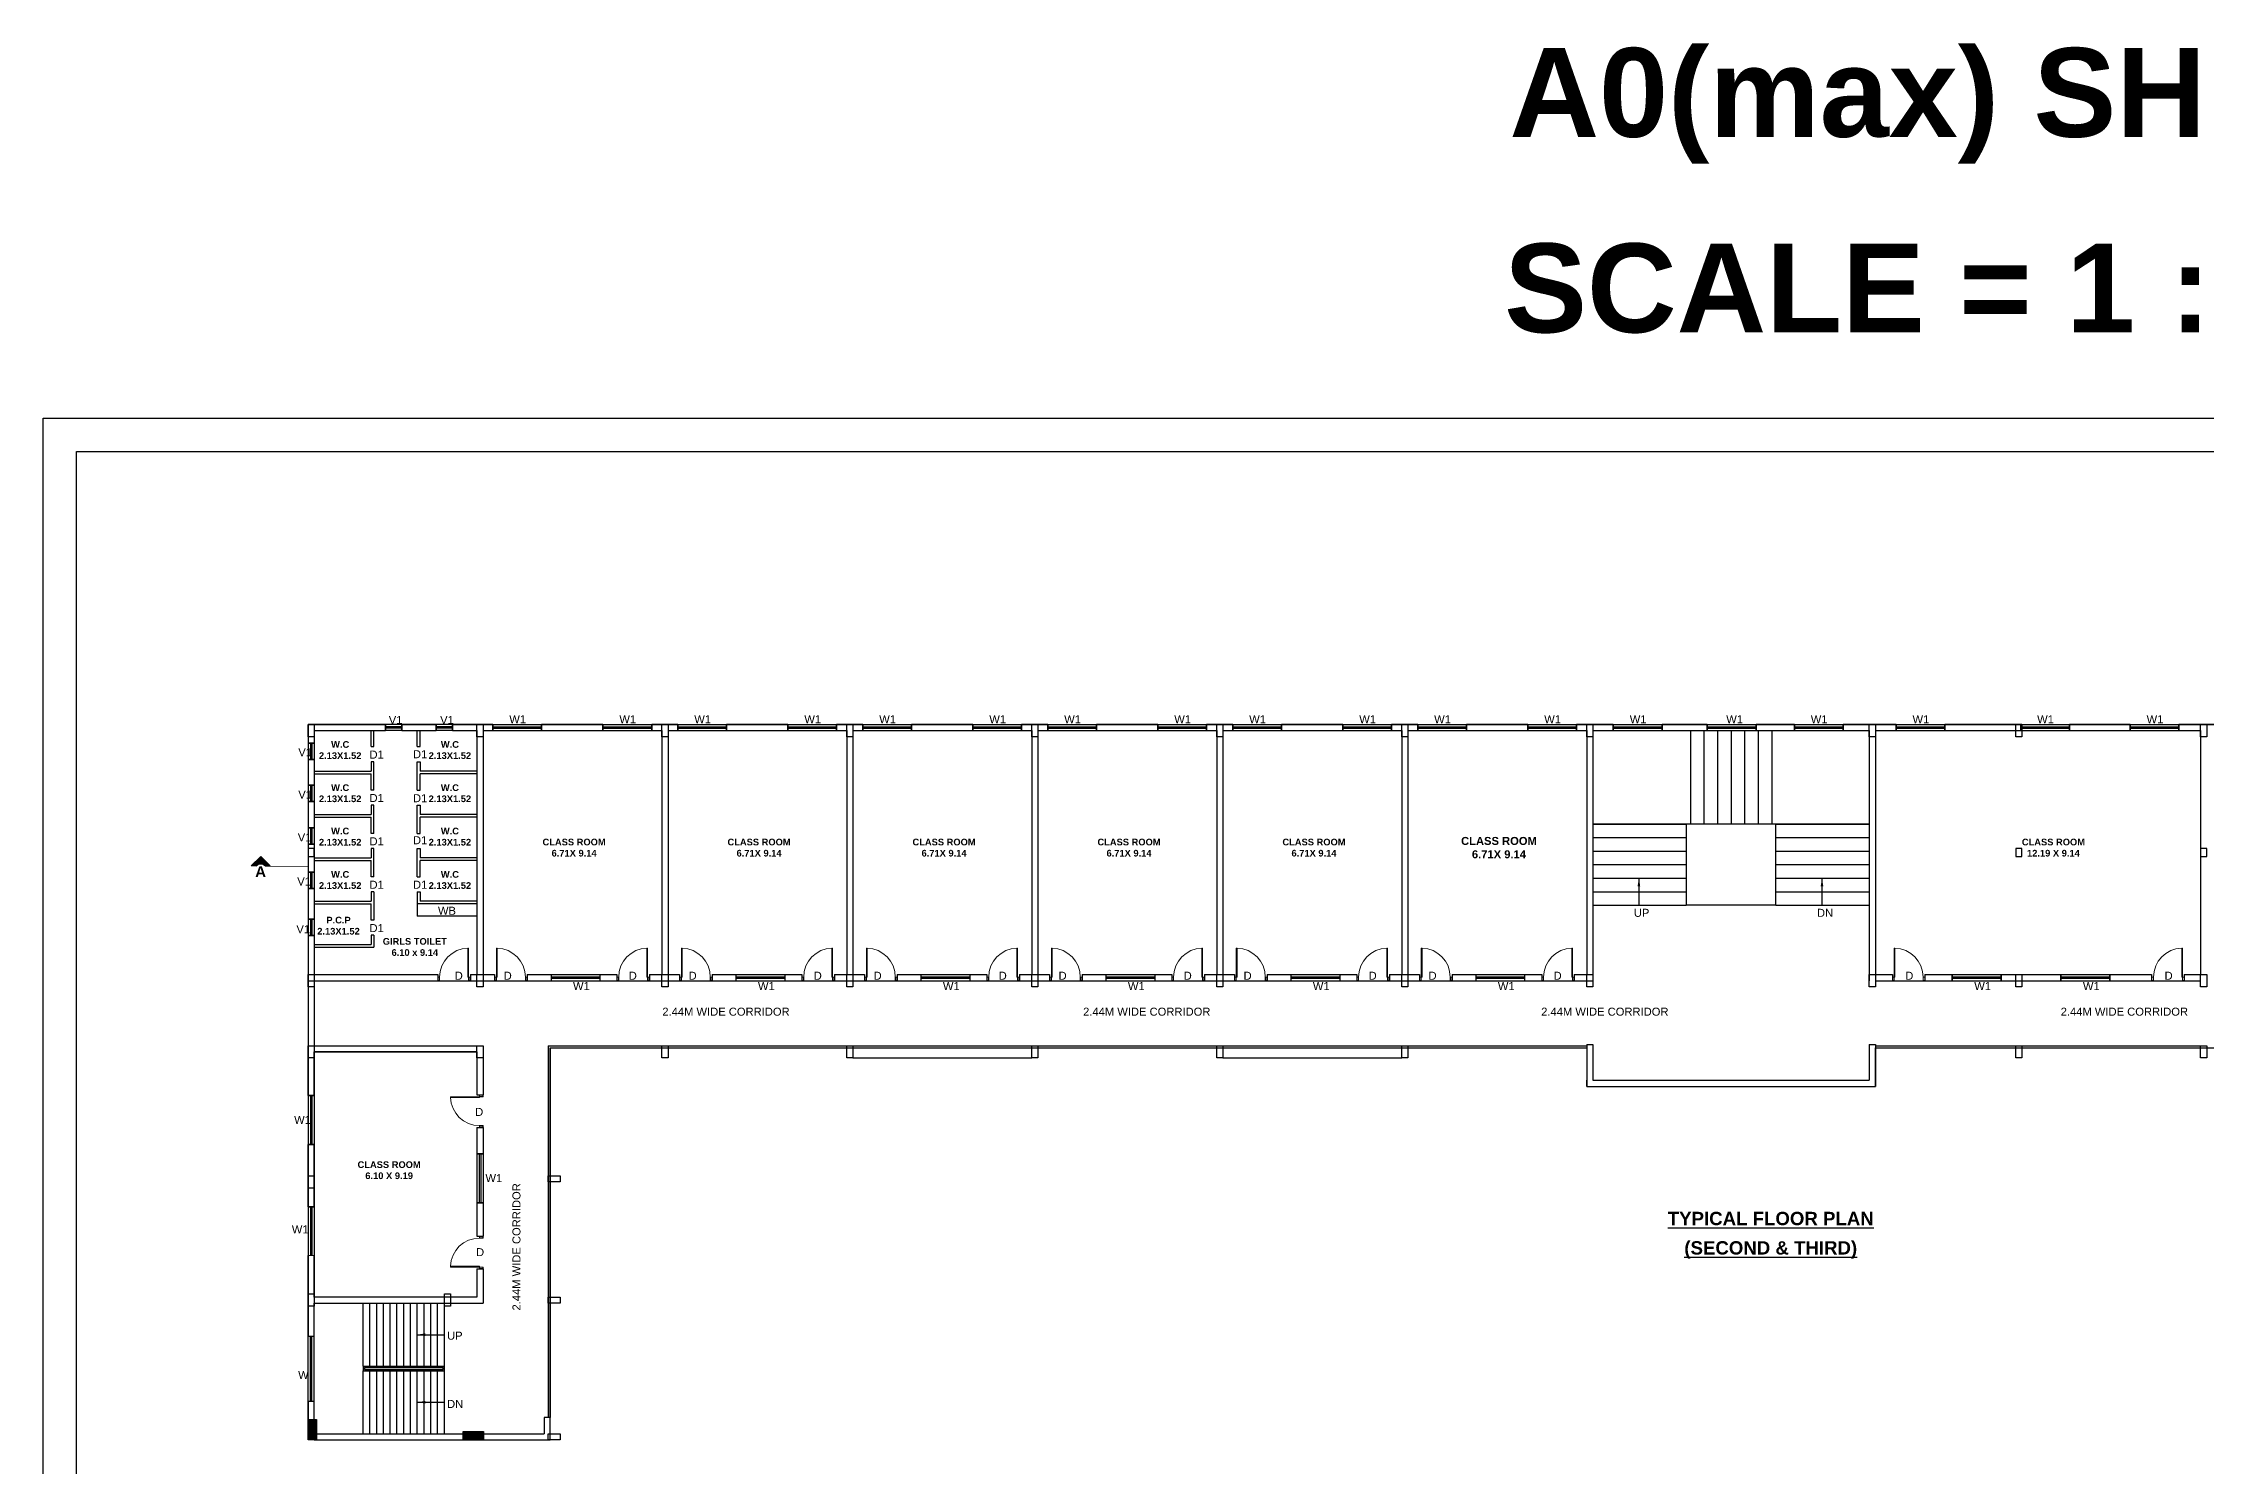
# Model space of a CAD drawing. Header units: metres. Extents: x -1744 to -758, y -4183 to -3914.
# Drawn here: x -1053 to -971.9, y -4125.1 to -4071.8 of the extents above; entities that cross this region are included whole.
import ezdxf
from ezdxf.enums import TextEntityAlignment as Align

# ---------------------------------------------------------------- set-up
doc = ezdxf.new("R2010")
doc.units = ezdxf.units.M
doc.linetypes.add('DASHED2', pattern=[0.375, 0.25, -0.125])
doc.linetypes.add('HIDDEN', pattern=[0.375, 0.25, -0.125])
for name, color, linetype in [('A-STAIR-2', 54, 'Continuous'), ('A4-RCC CLMN-F', 4, 'Continuous'), ('Room Text -01', 7, 'Continuous'), ('TEXT', 7, 'Continuous'), ('TEXT NOTES', 200, 'Continuous'), ('WALL', 7, 'Continuous'), ('WIN', 4, 'Continuous'), ('WINDOW', 215, 'Continuous')]:
    doc.layers.add(name, color=color, linetype=linetype)
for name, color, linetype, lineweight in [('A_---WALLS', 255, 'Continuous', 30), ('DOOR', 11, 'Continuous', 18), ('Steps', 15, 'Continuous', 25)]:
    doc.layers.add(name, color=color, linetype=linetype, lineweight=lineweight)
doc.styles.add('ARL8-7', font='arial.ttf', dxfattribs={"height": 7})
doc.styles.add('CORPORATION', font='arial.ttf')
doc.styles.add('KK', font='arial.ttf', dxfattribs={"width": 0.75})
doc.styles.add('TITLE', font='arialbd.ttf')
doc.dimstyles.new('Dim-outter', dxfattribs={"dimtxt": 1, "dimasz": 1, "dimexe": 0, "dimexo": 0, "dimgap": 1, "dimtad": 1, "dimlfac": -1, "dimzin": 3, "dimdsep": 46, "dimtxsty": 'CORPORATION', "dimblk": 'ARCHTICK', "dimcen": 0.125, "dimclrd": 8, "dimclre": 8, "dimclrt": 256, "dimazin": 0, "dimtfac": 0.5, "dimtix": 1, "dimtmove": 2, "dimatfit": 3, "dimfxl": 0, "dimtolj": 1, "dimtzin": 0, "dimarcsym": 0})

# ---------------------------------------------------------------- blocks, each defined once
blk = doc.blocks.new('_ArchTick')
at = {"color": 0, "linetype": 'ByBlock', "const_width": 0.15}
blk.add_lwpolyline([(-0.5, -0.5), (0.5, 0.5)], dxfattribs=at)
blk = doc.blocks.new('D-915')
for p, q in [((70, 900), (50, 900)), ((50, 100), (50, 900)), ((70, 100), (70, 900)), ((50, 100), (70, 100))]:
    blk.add_line(p, q)
for points in [[(0, 100), (50, 100), (50, 0), (0, 0)], [(5, 95), (45, 95), (45, 5), (5, 5)], [(850, 100), (900, 100), (900, 0), (850, 0)], [(855, 95), (895, 95), (895, 5), (855, 5)]]:
    blk.add_lwpolyline(points, close=True)
blk.add_arc((50, 100), 800, 359.97912, 88.57043)
blk = doc.blocks.new('A$C0E13561B')
at = {"ltscale": 0.25}
blk.add_hatch(color=256, dxfattribs=at).paths.add_polyline_path([(0, 0), (-5, -5), (-2.5, -5, -0.412919), (2.5, -5), (5, -5)])
for points in [[(-2.5, -5), (-5, -5), (0, 0)], [(2.5, -5), (5, -5), (0, 0)]]:
    blk.add_lwpolyline(points, dxfattribs=at)
blk.add_arc((0, -7.5), 3.54, 45.1266, 134.8734, dxfattribs=at)
blk = doc.blocks.new('A$C1C9B1590')
at = {"layer": 'A4-RCC CLMN-F'}
h = blk.add_hatch(color=256, dxfattribs=at)
h.dxf.hatch_style = 1
h.paths.add_polyline_path([(562.458, 59.618), (562.458, 58.855), (562.763, 58.855), (562.763, 59.618)])
h = blk.add_hatch(color=256, dxfattribs=at)
h.dxf.hatch_style = 1
h.paths.add_polyline_path([(568.261, 58.855), (568.261, 59.16), (569.025, 59.16), (569.025, 58.855)])
at = {"color": 1}
blk.add_lwpolyline([(552.524, 97.145), (695.504, 97.145), (695.504, 10.145), (552.524, 10.145)], close=True, dxfattribs=at)
at = {"layer": 'A-STAIR-2', "linetype": 'Continuous'}
for p, q in [((614.273, 85.433), (614.273, 81.933)), ((614.781, 85.433), (614.781, 81.933)), ((615.289, 85.433), (615.289, 81.933)), ((615.797, 85.433), (615.797, 81.933)), ((616.305, 85.433), (616.305, 81.933)), ((616.813, 85.433), (616.813, 81.933)), ((617.321, 85.433), (617.321, 81.933)), ((610.616, 81.933), (614.116, 81.933)), ((620.979, 81.933), (610.616, 81.933)), ((614.116, 81.933), (614.116, 78.885)), ((617.479, 81.933), (620.979, 81.933)), ((617.479, 78.885), (617.479, 81.933)), ((610.616, 81.425), (614.116, 81.425)), ((617.479, 81.425), (620.979, 81.425)), ((610.616, 80.917), (614.116, 80.917)), ((610.616, 80.409), (614.116, 80.409)), ((617.479, 80.917), (620.979, 80.917)), ((617.479, 80.409), (620.979, 80.409)), ((610.616, 79.901), (614.116, 79.901)), ((617.479, 79.901), (620.979, 79.901)), ((610.616, 79.393), (614.116, 79.393)), ((610.616, 78.885), (614.116, 78.885)), ((617.479, 78.885), (614.116, 78.885)), ((617.479, 79.393), (620.979, 79.393)), ((617.479, 78.885), (620.979, 78.885)), ((564.515, 61.616), (564.515, 63.97)), ((564.769, 61.616), (564.769, 63.97)), ((565.023, 61.616), (565.023, 63.97)), ((565.277, 61.616), (565.277, 63.97)), ((565.531, 61.616), (565.531, 63.97)), ((565.785, 61.616), (565.785, 63.97)), ((566.039, 61.616), (566.039, 63.97)), ((566.293, 61.616), (566.293, 63.97)), ((566.547, 61.616), (566.547, 63.97)), ((566.801, 61.616), (566.801, 63.97)), ((567.055, 61.616), (567.055, 63.97)), ((567.309, 61.616), (567.309, 63.97)), ((567.563, 61.616), (567.563, 63.97)), ((564.515, 59.083), (564.515, 61.438)), ((564.769, 59.083), (564.769, 61.438)), ((565.023, 59.083), (565.023, 61.438)), ((565.277, 59.083), (565.277, 61.438)), ((565.531, 59.083), (565.531, 61.438)), ((565.785, 59.083), (565.785, 61.438)), ((566.039, 59.083), (566.039, 61.438)), ((566.293, 59.083), (566.293, 61.438)), ((566.547, 59.083), (566.547, 61.438)), ((566.801, 59.083), (566.801, 61.438)), ((567.055, 59.083), (567.055, 61.438)), ((567.309, 59.083), (567.309, 61.438)), ((567.563, 59.083), (567.563, 61.438))]:
    blk.add_line(p, q, dxfattribs=at)
at = {"layer": 'A4-RCC CLMN-F'}
blk.add_line((562.458, 85.662), (562.458, 84.962), dxfattribs=at)
for points in [[(562.458, 85.662), (562.458, 84.962)], [(562.458, 80.709), (562.686, 80.709), (562.686, 81.014), (562.458, 81.014), (562.458, 80.709)], [(626.466, 80.709), (626.694, 80.709), (626.694, 81.014), (626.466, 81.014), (626.466, 80.709)], [(633.4, 80.709), (633.628, 80.709), (633.628, 81.014), (633.4, 81.014), (633.4, 80.709)]]:
    blk.add_lwpolyline(points, dxfattribs=at)
for points in [[(562.458, 85.662), (562.686, 85.662), (562.686, 85.205), (562.458, 85.205)], [(568.782, 85.662), (569.011, 85.662), (569.011, 85.205), (568.782, 85.205)], [(575.716, 85.662), (575.945, 85.662), (575.945, 85.205), (575.716, 85.205)], [(582.651, 85.662), (582.879, 85.662), (582.879, 85.205), (582.651, 85.205)], [(589.585, 85.662), (589.813, 85.662), (589.813, 85.205), (589.585, 85.205)], [(596.519, 85.662), (596.748, 85.662), (596.748, 85.205), (596.519, 85.205)], [(603.453, 85.662), (603.682, 85.662), (603.682, 85.205), (603.453, 85.205)], [(610.387, 85.662), (610.616, 85.662), (610.616, 85.205), (610.387, 85.205)], [(620.979, 85.662), (621.208, 85.662), (621.208, 85.205), (620.979, 85.205)], [(626.466, 85.662), (626.694, 85.662), (626.694, 85.205), (626.466, 85.205)], [(633.4, 85.662), (633.628, 85.662), (633.628, 85.205), (633.4, 85.205)], [(562.458, 76.289), (562.686, 76.289), (562.686, 75.832), (562.458, 75.832)], [(568.782, 76.289), (569.011, 76.289), (569.011, 75.832), (568.782, 75.832)], [(575.716, 76.289), (575.945, 76.289), (575.945, 75.832), (575.716, 75.832)], [(582.651, 76.289), (582.879, 76.289), (582.879, 75.832), (582.651, 75.832)], [(589.585, 76.289), (589.813, 76.289), (589.813, 75.832), (589.585, 75.832)], [(596.519, 76.289), (596.748, 76.289), (596.748, 75.832), (596.519, 75.832)], [(603.453, 76.289), (603.682, 76.289), (603.682, 75.832), (603.453, 75.832)], [(610.387, 76.289), (610.616, 76.289), (610.616, 75.832), (610.387, 75.832)], [(620.979, 76.289), (621.208, 76.289), (621.208, 75.832), (620.979, 75.832)], [(626.466, 76.289), (626.694, 76.289), (626.694, 75.832), (626.466, 75.832)], [(633.4, 76.289), (633.628, 76.289), (633.628, 75.832), (633.4, 75.832)], [(562.458, 73.622), (562.686, 73.622), (562.686, 73.165), (562.458, 73.165)], [(568.782, 73.622), (569.011, 73.622), (569.011, 73.165), (568.782, 73.165)], [(575.716, 73.622), (575.945, 73.622), (575.945, 73.165), (575.716, 73.165)], [(582.651, 73.622), (582.879, 73.622), (582.879, 73.165), (582.651, 73.165)], [(589.585, 73.622), (589.813, 73.622), (589.813, 73.165), (589.585, 73.165)], [(596.519, 73.622), (596.748, 73.622), (596.748, 73.165), (596.519, 73.165)], [(603.453, 73.622), (603.682, 73.622), (603.682, 73.165), (603.453, 73.165)], [(626.466, 73.622), (626.694, 73.622), (626.694, 73.165), (626.466, 73.165)], [(633.4, 73.622), (633.628, 73.622), (633.628, 73.165), (633.4, 73.165)], [(562.458, 68.745), (562.686, 68.745), (562.686, 68.288), (562.458, 68.288)], [(571.449, 68.517), (571.449, 68.745), (571.906, 68.745), (571.906, 68.517)], [(562.458, 64.323), (562.686, 64.323), (562.686, 63.866), (562.458, 63.866)], [(567.563, 64.323), (567.792, 64.323), (567.792, 63.866), (567.563, 63.866)], [(571.449, 63.97), (571.449, 64.199), (571.906, 64.199), (571.906, 63.97)], [(571.449, 58.855), (571.449, 59.083), (571.906, 59.083), (571.906, 58.855)]]:
    blk.add_lwpolyline(points, close=True, dxfattribs=at)
at = {"layer": 'A_---WALLS'}
for p, q in [((562.458, 85.662), (565.356, 85.662)), ((562.686, 85.433), (565.356, 85.433)), ((562.686, 85.433), (562.686, 84.962)), ((565.966, 85.662), (567.255, 85.662)), ((565.966, 85.433), (567.255, 85.433)), ((567.865, 85.662), (569.378, 85.662)), ((567.865, 85.433), (568.782, 85.433)), ((568.782, 85.433), (568.782, 76.289)), ((569.011, 85.433), (569.378, 85.433)), ((569.011, 85.433), (569.011, 76.289)), ((571.207, 85.662), (573.504, 85.662)), ((571.207, 85.433), (573.504, 85.433)), ((575.333, 85.662), (576.313, 85.662)), ((575.333, 85.433), (575.716, 85.433)), ((575.716, 85.433), (575.716, 76.289)), ((575.945, 85.433), (576.313, 85.433)), ((575.945, 85.433), (575.945, 76.289)), ((578.141, 85.662), (580.439, 85.662)), ((578.141, 85.433), (580.439, 85.433)), ((582.267, 85.662), (582.651, 85.662)), ((582.267, 85.433), (582.651, 85.433)), ((582.651, 85.662), (583.247, 85.662)), ((582.651, 85.433), (582.651, 76.289)), ((582.879, 85.433), (582.879, 76.289)), ((582.879, 85.433), (583.247, 85.433)), ((585.076, 85.662), (587.373, 85.662)), ((585.076, 85.433), (587.373, 85.433)), ((589.202, 85.662), (590.181, 85.662)), ((589.202, 85.433), (589.585, 85.433)), ((589.585, 85.433), (589.585, 76.289)), ((589.813, 85.433), (590.181, 85.433)), ((589.813, 85.433), (589.813, 76.289)), ((592.01, 85.662), (594.307, 85.662)), ((592.01, 85.433), (594.307, 85.433)), ((596.136, 85.662), (597.115, 85.662)), ((596.136, 85.433), (596.519, 85.433)), ((596.519, 85.433), (596.519, 76.289)), ((596.748, 85.433), (597.115, 85.433)), ((596.748, 85.433), (596.748, 76.289)), ((598.944, 85.662), (601.241, 85.662)), ((598.944, 85.433), (601.241, 85.433)), ((603.07, 85.662), (604.049, 85.662)), ((603.07, 85.433), (603.453, 85.433)), ((603.453, 85.433), (603.453, 76.289)), ((603.682, 85.433), (603.682, 76.289)), ((603.682, 85.433), (604.049, 85.433)), ((605.878, 85.662), (608.175, 85.662)), ((605.878, 85.433), (608.175, 85.433)), ((610.004, 85.662), (611.383, 85.662)), ((610.004, 85.433), (610.387, 85.433)), ((610.387, 85.433), (610.387, 76.289)), ((610.616, 85.433), (610.616, 76.289)), ((610.616, 85.433), (611.383, 85.433)), ((613.212, 85.662), (614.903, 85.662)), ((613.212, 85.433), (614.903, 85.433)), ((616.732, 85.662), (618.169, 85.662)), ((616.732, 85.433), (618.169, 85.433)), ((619.998, 85.662), (621.983, 85.662)), ((619.998, 85.433), (620.979, 85.433)), ((620.979, 85.433), (620.979, 76.061)), ((621.208, 85.433), (621.208, 76.289)), ((621.208, 85.433), (621.983, 85.433)), ((623.811, 85.662), (626.654, 85.662)), ((623.811, 85.433), (626.654, 85.433)), ((628.483, 85.662), (630.758, 85.662)), ((628.483, 85.433), (630.758, 85.433)), ((632.587, 85.662), (633.996, 85.662)), ((632.587, 85.433), (633.4, 85.433)), ((633.4, 85.433), (633.4, 76.289)), ((633.4, 85.433), (633.4, 76.289)), ((562.458, 84.353), (562.458, 83.388)), ((562.686, 84.353), (562.686, 83.388)), ((562.458, 82.778), (562.458, 81.786)), ((562.686, 82.778), (562.686, 81.786)), ((562.458, 81.177), (562.458, 80.131)), ((562.686, 81.177), (562.686, 80.131)), ((562.458, 79.521), (562.458, 77.839)), ((562.686, 79.521), (562.686, 77.839)), ((562.458, 77.756), (562.458, 76.061)), ((562.686, 77.756), (562.686, 76.289)), ((562.686, 76.289), (567.315, 76.289)), ((567.315, 76.289), (567.315, 76.061)), ((568.535, 76.289), (568.782, 76.289)), ((568.535, 76.289), (568.782, 76.289)), ((568.535, 76.289), (568.535, 76.061)), ((568.535, 76.289), (568.782, 76.289)), ((568.535, 76.289), (568.782, 76.289)), ((569.011, 76.289), (569.445, 76.289)), ((569.445, 76.289), (569.445, 76.061)), ((570.667, 76.289), (571.559, 76.289)), ((570.667, 76.289), (570.667, 76.061)), ((573.388, 76.289), (574.027, 76.289)), ((574.027, 76.289), (574.027, 76.061)), ((575.249, 76.289), (575.249, 76.061)), ((575.249, 76.289), (575.716, 76.289)), ((575.945, 76.289), (576.379, 76.289)), ((576.379, 76.289), (576.379, 76.061)), ((577.601, 76.289), (578.493, 76.289)), ((577.601, 76.289), (577.601, 76.061)), ((580.322, 76.289), (580.961, 76.289)), ((580.961, 76.289), (580.961, 76.061)), ((582.183, 76.289), (582.651, 76.289)), ((582.183, 76.289), (582.183, 76.061)), ((582.879, 76.289), (583.313, 76.289)), ((583.313, 76.289), (583.313, 76.061)), ((584.535, 76.289), (584.535, 76.061)), ((584.535, 76.289), (585.428, 76.289)), ((587.256, 76.289), (587.896, 76.289)), ((587.896, 76.289), (587.896, 76.061)), ((589.117, 76.289), (589.117, 76.061)), ((589.117, 76.289), (589.585, 76.289)), ((589.813, 76.289), (590.248, 76.289)), ((590.248, 76.289), (590.248, 76.061)), ((591.469, 76.289), (592.362, 76.289)), ((591.469, 76.289), (591.469, 76.061)), ((594.191, 76.289), (594.83, 76.289)), ((594.83, 76.289), (594.83, 76.061)), ((596.052, 76.289), (596.519, 76.289)), ((596.052, 76.289), (596.052, 76.061)), ((596.748, 76.289), (597.182, 76.289)), ((597.182, 76.289), (597.182, 76.061)), ((598.404, 76.289), (598.404, 76.061)), ((598.404, 76.289), (599.296, 76.289)), ((601.125, 76.289), (601.764, 76.289)), ((601.764, 76.289), (601.764, 76.061)), ((602.986, 76.289), (603.453, 76.289)), ((602.986, 76.289), (602.986, 76.061)), ((603.682, 76.289), (604.116, 76.289)), ((604.116, 76.289), (604.116, 76.061)), ((605.338, 76.289), (606.23, 76.289)), ((605.338, 76.289), (605.338, 76.061)), ((608.059, 76.289), (608.698, 76.289)), ((608.698, 76.289), (608.698, 76.061)), ((609.92, 76.289), (610.387, 76.289)), ((609.92, 76.289), (609.92, 76.061)), ((621.208, 76.289), (621.844, 76.289)), ((621.844, 76.289), (621.844, 76.061)), ((623.065, 76.289), (624.09, 76.289)), ((623.065, 76.289), (623.065, 76.061)), ((625.919, 76.289), (628.164, 76.289)), ((629.992, 76.289), (631.564, 76.289)), ((631.564, 76.289), (631.564, 76.061)), ((632.785, 76.289), (632.785, 76.061)), ((632.785, 76.289), (633.4, 76.289)), ((562.458, 76.061), (562.458, 73.622)), ((562.458, 76.061), (567.315, 76.061)), ((562.686, 76.061), (562.686, 73.622)), ((567.315, 76.061), (568.535, 76.061)), ((568.535, 76.061), (571.559, 76.061)), ((573.388, 76.061), (575.945, 76.061)), ((575.469, 76.061), (578.493, 76.061)), ((580.322, 76.061), (582.879, 76.061)), ((582.403, 76.061), (585.428, 76.061)), ((587.256, 76.061), (589.813, 76.061)), ((589.337, 76.061), (592.362, 76.061)), ((594.191, 76.061), (596.748, 76.061)), ((596.271, 76.061), (599.296, 76.061)), ((601.125, 76.061), (603.682, 76.061)), ((603.206, 76.061), (606.23, 76.061)), ((608.059, 76.061), (610.616, 76.061)), ((621.208, 76.061), (624.09, 76.061)), ((625.919, 76.061), (628.164, 76.061)), ((629.992, 76.061), (633.4, 76.061)), ((562.458, 73.622), (569.011, 73.622)), ((562.458, 71.756), (562.458, 73.622)), ((562.686, 73.394), (562.686, 71.756)), ((568.782, 73.394), (562.686, 73.394)), ((568.782, 73.394), (568.782, 71.78)), ((569.011, 73.622), (569.011, 71.78)), ((571.449, 73.622), (571.449, 59.693)), ((571.449, 73.622), (575.716, 73.622)), ((571.525, 73.546), (575.716, 73.546)), ((571.525, 58.855), (571.525, 73.546)), ((571.525, 73.546), (610.387, 73.546)), ((571.525, 73.546), (571.525, 59.693)), ((575.945, 73.622), (582.651, 73.622)), ((575.945, 73.546), (582.651, 73.546)), ((582.879, 73.622), (589.585, 73.622)), ((582.879, 73.546), (589.585, 73.546)), ((582.879, 73.165), (589.585, 73.165)), ((589.813, 73.622), (596.519, 73.622)), ((589.813, 73.546), (596.519, 73.546)), ((596.748, 73.622), (603.453, 73.622)), ((596.748, 73.546), (603.453, 73.546)), ((596.748, 73.165), (603.453, 73.165)), ((603.682, 73.622), (610.387, 73.622)), ((603.682, 73.546), (610.387, 73.546)), ((610.387, 73.673), (610.616, 73.673)), ((610.387, 73.673), (610.387, 72.326)), ((610.387, 73.546), (610.387, 72.098)), ((610.616, 73.673), (610.616, 72.327)), ((620.979, 73.673), (620.979, 72.326)), ((620.979, 73.673), (621.208, 73.673)), ((621.208, 73.673), (621.208, 72.097)), ((621.208, 73.622), (626.466, 73.622)), ((621.208, 73.545), (626.466, 73.545)), ((621.208, 72.097), (621.208, 73.545)), ((621.208, 73.545), (633.4, 73.545)), ((626.694, 73.622), (633.4, 73.622)), ((626.694, 73.545), (633.4, 73.545)), ((633.4, 73.545), (662.127, 73.546)), ((610.387, 72.098), (610.387, 72.326)), ((610.616, 72.327), (620.979, 72.326)), ((568.782, 71.78), (569.011, 71.78)), ((610.387, 72.098), (621.208, 72.097)), ((610.387, 72.098), (621.208, 72.097)), ((568.782, 70.561), (569.011, 70.561)), ((568.782, 70.561), (568.782, 66.48)), ((569.011, 70.561), (569.011, 66.48)), ((562.458, 67.59), (562.458, 69.927)), ((562.686, 69.927), (562.686, 67.59)), ((562.458, 62.741), (562.458, 65.761)), ((562.686, 65.761), (562.686, 64.199)), ((568.782, 66.48), (569.011, 66.48)), ((568.782, 65.261), (568.782, 64.199)), ((568.782, 65.261), (569.011, 65.261)), ((569.011, 65.261), (569.011, 63.97)), ((568.782, 64.199), (562.686, 64.199)), ((562.686, 63.97), (569.011, 63.97)), ((562.686, 62.741), (562.686, 63.97)), ((562.458, 60.303), (562.458, 58.855)), ((562.458, 58.855), (562.458, 60.303)), ((562.686, 59.083), (562.686, 60.303)), ((562.458, 59.618), (562.763, 59.618)), ((562.458, 58.855), (562.458, 59.618)), ((562.763, 59.618), (562.763, 58.855)), ((571.525, 59.693), (571.297, 59.693)), ((571.297, 59.693), (571.297, 59.083)), ((571.525, 58.855), (571.525, 59.693)), ((562.763, 58.855), (562.458, 58.855)), ((562.686, 59.083), (571.297, 59.083)), ((562.686, 58.855), (571.525, 58.855)), ((562.686, 58.855), (571.525, 58.855)), ((568.261, 58.855), (568.261, 59.16)), ((568.261, 59.16), (569.025, 59.16)), ((569.025, 58.855), (568.261, 58.855)), ((568.82, 58.855), (568.82, 59.083)), ((569.025, 59.16), (569.025, 58.855))]:
    blk.add_line(p, q, dxfattribs=at)
blk.add_lwpolyline([(553.774, 95.895), (694.254, 95.895), (694.254, 11.395), (553.774, 11.395)], close=True, dxfattribs=at)
for points in [[(565.356, 85.662), (562.458, 85.662)], [(567.255, 85.662), (565.966, 85.662)], [(569.378, 85.662), (567.863, 85.662)], [(573.504, 85.662), (571.207, 85.662)], [(576.313, 85.662), (575.333, 85.662)], [(580.439, 85.662), (578.141, 85.662)], [(583.247, 85.662), (582.267, 85.662)], [(587.373, 85.662), (585.076, 85.662)], [(590.181, 85.662), (589.202, 85.662)], [(594.307, 85.662), (592.01, 85.662)], [(597.115, 85.662), (596.136, 85.662)], [(601.241, 85.662), (598.944, 85.662)], [(604.049, 85.662), (603.07, 85.662)], [(608.175, 85.662), (605.878, 85.662)], [(611.383, 85.662), (610.004, 85.662)], [(614.903, 85.662), (613.212, 85.662)], [(618.169, 85.662), (616.732, 85.662)], [(621.983, 85.662), (619.998, 85.662)], [(626.694, 85.662), (623.811, 85.662)], [(630.758, 85.662), (628.483, 85.662)], [(633.996, 85.662), (632.587, 85.662)], [(562.458, 84.353), (562.458, 83.388)], [(562.458, 82.799), (562.458, 81.786)], [(562.458, 81.177), (562.458, 80.131)], [(562.458, 79.544), (562.458, 77.839)], [(562.458, 77.756), (562.458, 71.756)], [(562.458, 69.927), (562.458, 67.59)], [(562.458, 65.761), (562.458, 62.741)]]:
    blk.add_lwpolyline(points, dxfattribs=at)
at = {"layer": 'Room Text -01', "color": 23}
for points in [[(562.686, 71.756), (562.686, 73.394), (568.782, 73.394), (568.782, 71.78)], [(568.782, 70.561), (568.782, 66.48)], [(562.686, 67.59), (562.686, 69.927)], [(568.782, 65.261), (568.782, 64.199), (562.686, 64.199), (562.686, 65.761)]]:
    blk.add_lwpolyline(points, dxfattribs=at)
at = {"layer": 'Steps', "color": 66, "ltscale": 11}
for p, q in [((564.515, 61.616), (564.515, 61.438)), ((564.515, 61.616), (567.563, 61.616)), ((564.515, 61.438), (567.563, 61.438)), ((564.565, 61.566), (567.513, 61.566)), ((564.565, 61.566), (564.565, 61.488)), ((564.565, 61.488), (567.513, 61.488)), ((567.513, 61.488), (567.513, 61.566)), ((567.563, 61.438), (567.563, 61.616))]:
    blk.add_line(p, q, dxfattribs=at)
at = {"layer": 'TEXT', "linetype": 'DASHED2', "ltscale": 10}
blk.add_line((568.535, 76.289), (568.535, 76.061), dxfattribs=at)
at = {"layer": 'TEXT', "color": 5, "lineweight": 15}
for p, q in [((562.686, 65.761), (562.458, 65.761)), ((562.458, 65.761), (562.686, 65.761))]:
    blk.add_line(p, q, dxfattribs=at)
at = {"layer": 'TEXT NOTES', "linetype": 'HIDDEN', "ltscale": 0.75, "const_width": 0.03}
blk.add_lwpolyline([(560.898, 80.35), (562.458, 80.35)], dxfattribs=at)
at = {"layer": 'WIN'}
for p, q in [((564.82, 84.832), (564.82, 85.433)), ((564.921, 84.832), (564.921, 85.433)), ((566.547, 84.832), (566.547, 85.433)), ((566.649, 84.832), (566.649, 85.433)), ((564.82, 84.832), (564.921, 84.832)), ((566.547, 84.832), (566.649, 84.832)), ((562.686, 83.916), (564.82, 83.916)), ((562.686, 83.814), (564.82, 83.814)), ((564.82, 84.268), (564.82, 83.915)), ((564.921, 84.268), (564.82, 84.268)), ((564.82, 83.206), (564.82, 83.814)), ((564.921, 83.206), (564.921, 84.268)), ((566.547, 84.268), (566.649, 84.268)), ((566.547, 83.206), (566.547, 84.268)), ((566.649, 84.268), (566.649, 83.916)), ((568.782, 83.916), (566.649, 83.916)), ((568.782, 83.814), (566.649, 83.814)), ((566.649, 83.206), (566.649, 83.814)), ((564.921, 83.206), (564.82, 83.206)), ((566.547, 83.206), (566.649, 83.206)), ((562.686, 82.29), (564.82, 82.29)), ((562.686, 82.188), (564.82, 82.188)), ((564.82, 82.642), (564.82, 82.29)), ((564.921, 82.642), (564.82, 82.642)), ((564.82, 81.58), (564.82, 82.188)), ((564.921, 81.58), (564.921, 82.642)), ((566.547, 82.643), (566.649, 82.643)), ((566.547, 81.581), (566.547, 82.643)), ((566.649, 82.643), (566.649, 82.29)), ((568.782, 82.29), (566.649, 82.29)), ((566.649, 81.581), (566.649, 82.189)), ((568.782, 82.188), (566.649, 82.188)), ((564.921, 81.58), (564.82, 81.58)), ((566.547, 81.581), (566.649, 81.581)), ((562.686, 80.664), (564.82, 80.664)), ((562.686, 80.563), (564.82, 80.563)), ((564.82, 81.017), (564.82, 80.664)), ((564.921, 81.017), (564.82, 81.017)), ((564.82, 79.955), (564.82, 80.563)), ((564.922, 79.955), (564.921, 81.017)), ((566.547, 81.017), (566.649, 81.017)), ((566.547, 79.955), (566.547, 81.017)), ((566.649, 81.017), (566.649, 80.664)), ((568.782, 80.664), (566.649, 80.664)), ((566.649, 79.955), (566.649, 80.563)), ((568.782, 80.563), (566.649, 80.563)), ((564.922, 79.955), (564.82, 79.955)), ((566.547, 79.955), (566.649, 79.955)), ((562.686, 79.039), (564.82, 79.039)), ((562.686, 78.937), (564.82, 78.937)), ((564.921, 79.391), (564.82, 79.391)), ((564.82, 79.391), (564.82, 79.039)), ((564.82, 78.329), (564.82, 78.937)), ((564.921, 79.391), (564.921, 78.329)), ((566.547, 79.391), (566.547, 78.937)), ((566.547, 79.391), (566.649, 79.391)), ((568.782, 78.937), (566.547, 78.937)), ((566.649, 79.391), (566.649, 79.039)), ((568.782, 79.039), (566.649, 79.039)), ((564.922, 78.329), (564.82, 78.329)), ((562.686, 77.413), (564.82, 77.413)), ((562.686, 77.312), (564.921, 77.312)), ((564.921, 77.766), (564.82, 77.766)), ((564.82, 77.766), (564.82, 77.413)), ((564.921, 77.766), (564.921, 77.312))]:
    blk.add_line(p, q, dxfattribs=at)
at = {"layer": 'WINDOW', "linetype": 'Continuous'}
for p, q in [((565.356, 85.662), (565.356, 85.433)), ((565.356, 85.433), (565.356, 85.662)), ((565.966, 85.662), (565.356, 85.662)), ((565.966, 85.573), (565.356, 85.573)), ((565.966, 85.573), (565.356, 85.573)), ((565.966, 85.522), (565.356, 85.522)), ((565.966, 85.522), (565.356, 85.522)), ((565.966, 85.433), (565.356, 85.433)), ((565.966, 85.662), (565.966, 85.433)), ((565.966, 85.433), (565.966, 85.662)), ((567.255, 85.662), (567.255, 85.433)), ((567.865, 85.662), (567.255, 85.662)), ((567.255, 85.433), (567.255, 85.662)), ((567.865, 85.573), (567.255, 85.573)), ((567.865, 85.573), (567.255, 85.573)), ((567.865, 85.522), (567.255, 85.522)), ((567.865, 85.522), (567.255, 85.522)), ((567.865, 85.433), (567.255, 85.433)), ((567.865, 85.662), (567.865, 85.433)), ((567.865, 85.433), (567.865, 85.662)), ((569.378, 85.662), (571.207, 85.662)), ((569.378, 85.433), (569.378, 85.662)), ((569.378, 85.662), (569.378, 85.433)), ((569.378, 85.573), (571.207, 85.573)), ((569.378, 85.573), (571.207, 85.573)), ((569.378, 85.522), (571.207, 85.522)), ((569.378, 85.522), (571.207, 85.522)), ((569.378, 85.433), (571.207, 85.433)), ((571.207, 85.662), (571.207, 85.433)), ((571.207, 85.433), (571.207, 85.662)), ((573.504, 85.433), (573.504, 85.662)), ((573.504, 85.662), (573.504, 85.433)), ((573.504, 85.662), (575.333, 85.662)), ((573.504, 85.573), (575.333, 85.573)), ((573.504, 85.573), (575.333, 85.573)), ((573.504, 85.522), (575.333, 85.522)), ((573.504, 85.522), (575.333, 85.522)), ((573.504, 85.433), (575.333, 85.433)), ((575.333, 85.662), (575.333, 85.433)), ((575.333, 85.433), (575.333, 85.662)), ((576.313, 85.433), (576.313, 85.662)), ((576.313, 85.662), (576.313, 85.433)), ((576.313, 85.662), (578.141, 85.662)), ((576.313, 85.573), (578.141, 85.573)), ((576.313, 85.573), (578.141, 85.573)), ((576.313, 85.522), (578.141, 85.522)), ((576.313, 85.522), (578.141, 85.522)), ((576.313, 85.433), (578.141, 85.433)), ((578.141, 85.433), (578.141, 85.662)), ((578.141, 85.662), (578.141, 85.433)), ((580.439, 85.433), (580.439, 85.662)), ((580.439, 85.662), (582.267, 85.662)), ((580.439, 85.662), (580.439, 85.433)), ((580.439, 85.573), (582.267, 85.573)), ((580.439, 85.573), (582.267, 85.573)), ((580.439, 85.522), (582.267, 85.522)), ((580.439, 85.522), (582.267, 85.522)), ((580.439, 85.433), (582.267, 85.433)), ((582.267, 85.433), (582.267, 85.662)), ((582.267, 85.662), (582.267, 85.433)), ((583.247, 85.433), (583.247, 85.662)), ((583.247, 85.662), (583.247, 85.433)), ((583.247, 85.662), (585.076, 85.662)), ((583.247, 85.573), (585.076, 85.573)), ((583.247, 85.573), (585.076, 85.573)), ((583.247, 85.522), (585.076, 85.522)), ((583.247, 85.522), (585.076, 85.522)), ((583.247, 85.433), (585.076, 85.433)), ((585.076, 85.662), (585.076, 85.433)), ((585.076, 85.433), (585.076, 85.662)), ((587.373, 85.433), (587.373, 85.662)), ((587.373, 85.662), (587.373, 85.433)), ((587.373, 85.662), (589.202, 85.662)), ((587.373, 85.573), (589.202, 85.573)), ((587.373, 85.573), (589.202, 85.573)), ((587.373, 85.522), (589.202, 85.522)), ((587.373, 85.522), (589.202, 85.522)), ((587.373, 85.433), (589.202, 85.433)), ((589.202, 85.433), (589.202, 85.662)), ((589.202, 85.662), (589.202, 85.433)), ((590.181, 85.662), (590.181, 85.433)), ((590.181, 85.662), (592.01, 85.662)), ((590.181, 85.433), (590.181, 85.662)), ((590.181, 85.573), (592.01, 85.573)), ((590.181, 85.573), (592.01, 85.573)), ((590.181, 85.522), (592.01, 85.522)), ((590.181, 85.522), (592.01, 85.522)), ((590.181, 85.433), (592.01, 85.433)), ((592.01, 85.662), (592.01, 85.433)), ((592.01, 85.433), (592.01, 85.662)), ((594.307, 85.433), (594.307, 85.662)), ((594.307, 85.662), (596.136, 85.662)), ((594.307, 85.662), (594.307, 85.433)), ((594.307, 85.573), (596.136, 85.573)), ((594.307, 85.573), (596.136, 85.573)), ((594.307, 85.522), (596.136, 85.522)), ((594.307, 85.522), (596.136, 85.522)), ((594.307, 85.433), (596.136, 85.433)), ((596.136, 85.662), (596.136, 85.433)), ((596.136, 85.433), (596.136, 85.662)), ((597.115, 85.433), (597.115, 85.662)), ((597.115, 85.662), (597.115, 85.433)), ((597.115, 85.662), (598.944, 85.662)), ((597.115, 85.573), (598.944, 85.573)), ((597.115, 85.573), (598.944, 85.573)), ((597.115, 85.522), (598.944, 85.522)), ((597.115, 85.522), (598.944, 85.522)), ((597.115, 85.433), (598.944, 85.433)), ((598.944, 85.433), (598.944, 85.662)), ((598.944, 85.662), (598.944, 85.433)), ((601.241, 85.433), (601.241, 85.662)), ((601.241, 85.662), (601.241, 85.433)), ((601.241, 85.662), (603.07, 85.662)), ((601.241, 85.573), (603.07, 85.573)), ((601.241, 85.573), (603.07, 85.573)), ((601.241, 85.522), (603.07, 85.522)), ((601.241, 85.522), (603.07, 85.522)), ((601.241, 85.433), (603.07, 85.433)), ((603.07, 85.433), (603.07, 85.662)), ((603.07, 85.662), (603.07, 85.433)), ((604.049, 85.433), (604.049, 85.662)), ((604.049, 85.662), (604.049, 85.433)), ((604.049, 85.662), (605.878, 85.662)), ((604.049, 85.573), (605.878, 85.573)), ((604.049, 85.573), (605.878, 85.573)), ((604.049, 85.522), (605.878, 85.522)), ((604.049, 85.522), (605.878, 85.522)), ((604.049, 85.433), (605.878, 85.433)), ((605.878, 85.662), (605.878, 85.433)), ((605.878, 85.433), (605.878, 85.662)), ((608.175, 85.433), (608.175, 85.662)), ((608.175, 85.662), (608.175, 85.433)), ((608.175, 85.662), (610.004, 85.662)), ((608.175, 85.573), (610.004, 85.573)), ((608.175, 85.573), (610.004, 85.573)), ((608.175, 85.522), (610.004, 85.522)), ((608.175, 85.522), (610.004, 85.522)), ((608.175, 85.433), (610.004, 85.433)), ((610.004, 85.662), (610.004, 85.433)), ((610.004, 85.433), (610.004, 85.662)), ((611.383, 85.433), (611.383, 85.662)), ((611.383, 85.662), (611.383, 85.433)), ((611.383, 85.662), (613.212, 85.662)), ((611.383, 85.573), (613.212, 85.573)), ((611.383, 85.573), (613.212, 85.573)), ((611.383, 85.522), (613.212, 85.522)), ((611.383, 85.522), (613.212, 85.522)), ((611.383, 85.433), (613.212, 85.433)), ((613.212, 85.662), (613.212, 85.433)), ((613.212, 85.433), (613.212, 85.662)), ((614.903, 85.662), (614.903, 85.433)), ((614.903, 85.662), (616.732, 85.662)), ((614.903, 85.433), (614.903, 85.662)), ((614.903, 85.573), (616.732, 85.573)), ((614.903, 85.573), (616.732, 85.573)), ((614.903, 85.522), (616.732, 85.522)), ((614.903, 85.522), (616.732, 85.522)), ((614.903, 85.433), (616.732, 85.433)), ((616.732, 85.662), (616.732, 85.433)), ((616.732, 85.433), (616.732, 85.662)), ((618.169, 85.433), (618.169, 85.662)), ((618.169, 85.662), (618.169, 85.433)), ((618.169, 85.662), (619.998, 85.662)), ((618.169, 85.573), (619.998, 85.573)), ((618.169, 85.573), (619.998, 85.573)), ((618.169, 85.522), (619.998, 85.522)), ((618.169, 85.522), (619.998, 85.522)), ((618.169, 85.433), (619.998, 85.433)), ((619.998, 85.433), (619.998, 85.662)), ((619.998, 85.662), (619.998, 85.433)), ((621.983, 85.433), (621.983, 85.662)), ((621.983, 85.662), (621.983, 85.433)), ((621.983, 85.662), (623.811, 85.662)), ((621.983, 85.573), (623.811, 85.573)), ((621.983, 85.573), (623.811, 85.573)), ((621.983, 85.522), (623.811, 85.522)), ((621.983, 85.522), (623.811, 85.522)), ((621.983, 85.433), (623.811, 85.433)), ((623.811, 85.433), (623.811, 85.662)), ((623.811, 85.662), (623.811, 85.433)), ((626.654, 85.433), (626.654, 85.662)), ((626.654, 85.662), (626.654, 85.433)), ((626.654, 85.662), (628.483, 85.662)), ((626.654, 85.573), (628.483, 85.573)), ((626.654, 85.573), (628.483, 85.573)), ((626.654, 85.522), (628.483, 85.522)), ((626.654, 85.522), (628.483, 85.522)), ((626.654, 85.433), (628.483, 85.433)), ((628.483, 85.433), (628.483, 85.662)), ((628.483, 85.662), (628.483, 85.433)), ((630.758, 85.662), (630.758, 85.433)), ((630.758, 85.662), (632.587, 85.662)), ((630.758, 85.433), (630.758, 85.662)), ((630.758, 85.573), (632.587, 85.573)), ((630.758, 85.573), (632.587, 85.573)), ((630.758, 85.522), (632.587, 85.522)), ((630.758, 85.522), (632.587, 85.522)), ((630.758, 85.433), (632.587, 85.433)), ((632.587, 85.433), (632.587, 85.662)), ((632.587, 85.662), (632.587, 85.433)), ((562.686, 84.962), (562.458, 84.962)), ((562.458, 84.962), (562.686, 84.962)), ((562.458, 84.962), (562.458, 84.353)), ((562.458, 84.353), (562.686, 84.353)), ((562.686, 84.353), (562.458, 84.353)), ((562.547, 84.962), (562.547, 84.353)), ((562.547, 84.962), (562.547, 84.353)), ((562.597, 84.962), (562.597, 84.353)), ((562.597, 84.962), (562.597, 84.353)), ((562.686, 84.962), (562.686, 84.353)), ((562.458, 83.388), (562.686, 83.388)), ((562.686, 83.388), (562.458, 83.388)), ((562.458, 83.388), (562.458, 82.778)), ((562.458, 82.778), (562.686, 82.778)), ((562.686, 82.778), (562.458, 82.778)), ((562.547, 83.388), (562.547, 82.778)), ((562.547, 83.388), (562.547, 82.778)), ((562.597, 83.388), (562.597, 82.778)), ((562.597, 83.388), (562.597, 82.778)), ((562.686, 83.388), (562.686, 82.778)), ((562.458, 81.786), (562.686, 81.786)), ((562.686, 81.786), (562.458, 81.786)), ((562.458, 81.786), (562.458, 81.177)), ((562.686, 81.177), (562.458, 81.177)), ((562.458, 81.177), (562.686, 81.177)), ((562.547, 81.786), (562.547, 81.177)), ((562.547, 81.786), (562.547, 81.177)), ((562.597, 81.786), (562.597, 81.177)), ((562.597, 81.786), (562.597, 81.177)), ((562.686, 81.786), (562.686, 81.177)), ((562.458, 80.131), (562.686, 80.131)), ((562.686, 80.131), (562.458, 80.131)), ((562.458, 80.131), (562.458, 79.521)), ((562.458, 79.521), (562.686, 79.521)), ((562.686, 79.521), (562.458, 79.521)), ((562.547, 80.131), (562.547, 79.521)), ((562.547, 80.131), (562.547, 79.521)), ((562.597, 80.131), (562.597, 79.521)), ((562.597, 80.131), (562.597, 79.521)), ((562.686, 80.131), (562.686, 79.521)), ((566.547, 78.937), (566.547, 78.48)), ((562.458, 78.366), (562.686, 78.366)), ((562.686, 78.366), (562.458, 78.366)), ((562.458, 78.366), (562.458, 77.756)), ((562.547, 78.366), (562.547, 77.756)), ((562.597, 78.366), (562.597, 77.756)), ((562.597, 78.366), (562.597, 77.756)), ((562.686, 78.366), (562.686, 77.756)), ((568.782, 78.48), (566.547, 78.48)), ((562.458, 77.756), (562.686, 77.756)), ((562.686, 77.756), (562.458, 77.756)), ((571.559, 76.289), (571.559, 76.061)), ((571.559, 76.289), (573.388, 76.289)), ((571.559, 76.289), (571.559, 76.061)), ((573.388, 76.289), (573.388, 76.061)), ((573.388, 76.289), (573.388, 76.061)), ((578.493, 76.289), (578.493, 76.061)), ((578.493, 76.289), (578.493, 76.061)), ((578.493, 76.289), (580.322, 76.289)), ((580.322, 76.289), (580.322, 76.061)), ((580.322, 76.289), (580.322, 76.061)), ((585.428, 76.289), (585.428, 76.061)), ((585.428, 76.289), (587.256, 76.289)), ((585.428, 76.289), (585.428, 76.061)), ((587.256, 76.289), (587.256, 76.061)), ((587.256, 76.289), (587.256, 76.061)), ((592.362, 76.289), (594.191, 76.289)), ((592.362, 76.289), (592.362, 76.061)), ((592.362, 76.289), (592.362, 76.061)), ((594.191, 76.289), (594.191, 76.061)), ((594.191, 76.289), (594.191, 76.061)), ((599.296, 76.289), (599.296, 76.061)), ((599.296, 76.289), (599.296, 76.061)), ((599.296, 76.289), (601.125, 76.289)), ((601.125, 76.289), (601.125, 76.061)), ((601.125, 76.289), (601.125, 76.061)), ((606.23, 76.289), (606.23, 76.061)), ((606.23, 76.289), (606.23, 76.061)), ((606.23, 76.289), (608.059, 76.289)), ((608.059, 76.289), (608.059, 76.061)), ((608.059, 76.289), (608.059, 76.061)), ((624.09, 76.289), (624.09, 76.061)), ((624.09, 76.289), (625.919, 76.289)), ((624.09, 76.061), (624.09, 76.289)), ((625.919, 76.289), (625.919, 76.061)), ((625.919, 76.061), (625.919, 76.289)), ((628.164, 76.289), (628.164, 76.061)), ((628.164, 76.061), (628.164, 76.289)), ((628.164, 76.289), (629.992, 76.289)), ((629.992, 76.289), (629.992, 76.061)), ((629.992, 76.061), (629.992, 76.289)), ((571.559, 76.2), (573.388, 76.2)), ((571.559, 76.2), (573.388, 76.2)), ((571.559, 76.149), (573.388, 76.149)), ((571.559, 76.149), (573.388, 76.149)), ((571.559, 76.061), (573.388, 76.061)), ((578.493, 76.2), (580.322, 76.2)), ((578.493, 76.2), (580.322, 76.2)), ((578.493, 76.149), (580.322, 76.149)), ((578.493, 76.149), (580.322, 76.149)), ((578.493, 76.061), (580.322, 76.061)), ((585.428, 76.2), (587.256, 76.2)), ((585.428, 76.2), (587.256, 76.2)), ((585.428, 76.149), (587.256, 76.149)), ((585.428, 76.149), (587.256, 76.149)), ((585.428, 76.061), (587.256, 76.061)), ((592.362, 76.2), (594.191, 76.2)), ((592.362, 76.2), (594.191, 76.2)), ((592.362, 76.149), (594.191, 76.149)), ((592.362, 76.149), (594.191, 76.149)), ((592.362, 76.061), (594.191, 76.061)), ((599.296, 76.2), (601.125, 76.2)), ((599.296, 76.2), (601.125, 76.2)), ((599.296, 76.149), (601.125, 76.149)), ((599.296, 76.149), (601.125, 76.149)), ((599.296, 76.061), (601.125, 76.061)), ((606.23, 76.2), (608.059, 76.2)), ((606.23, 76.2), (608.059, 76.2)), ((606.23, 76.149), (608.059, 76.149)), ((606.23, 76.149), (608.059, 76.149)), ((606.23, 76.061), (608.059, 76.061)), ((624.09, 76.2), (625.919, 76.2)), ((624.09, 76.2), (625.919, 76.2)), ((624.09, 76.149), (625.919, 76.149)), ((624.09, 76.149), (625.919, 76.149)), ((624.09, 76.061), (625.919, 76.061)), ((628.164, 76.2), (629.992, 76.2)), ((628.164, 76.2), (629.992, 76.2)), ((628.164, 76.149), (629.992, 76.149)), ((628.164, 76.149), (629.992, 76.149)), ((628.164, 76.061), (629.992, 76.061)), ((562.458, 71.756), (562.686, 71.756)), ((562.686, 71.756), (562.458, 71.756)), ((562.458, 71.756), (562.458, 69.927)), ((562.547, 71.756), (562.547, 69.927)), ((562.547, 71.756), (562.547, 69.927)), ((562.597, 71.756), (562.597, 69.927)), ((562.597, 71.756), (562.597, 69.927)), ((562.686, 71.756), (562.686, 69.927)), ((562.458, 69.927), (562.686, 69.927)), ((562.686, 69.927), (562.458, 69.927)), ((568.782, 69.567), (568.782, 67.738)), ((569.011, 69.567), (568.782, 69.567)), ((568.782, 69.567), (569.011, 69.567)), ((568.871, 69.567), (568.871, 67.738)), ((568.871, 69.567), (568.871, 67.738)), ((568.922, 69.567), (568.922, 67.738)), ((568.922, 69.567), (568.922, 67.738)), ((569.011, 69.567), (569.011, 67.738)), ((562.458, 67.59), (562.686, 67.59)), ((562.686, 67.59), (562.458, 67.59)), ((562.458, 67.59), (562.458, 65.761)), ((562.547, 67.59), (562.547, 65.761)), ((562.547, 67.59), (562.547, 65.761)), ((562.597, 67.59), (562.597, 65.761)), ((562.597, 67.59), (562.597, 65.761)), ((562.686, 67.59), (562.686, 65.761)), ((568.782, 67.738), (569.011, 67.738)), ((569.011, 67.738), (568.782, 67.738)), ((562.458, 62.741), (562.686, 62.741)), ((562.458, 60.303), (562.458, 62.741)), ((562.547, 60.303), (562.547, 62.741)), ((562.547, 60.303), (562.547, 62.741)), ((562.597, 60.303), (562.597, 62.741)), ((562.686, 60.303), (562.686, 62.741)), ((562.597, 60.303), (562.597, 62.437)), ((562.458, 60.303), (562.686, 60.303))]:
    blk.add_line(p, q, dxfattribs=at)
at = {"layer": 'DOOR', "yscale": 0.001354666666666, "zscale": 0.001354666666666}
for p, xscale, rotation in [((568.535, 76.061), -0.001354666666666, 7.15959292e-08), ((575.249, 76.061), -0.001354666666666, 7.15959292e-08), ((582.183, 76.061), -0.001354666666666, 7.15959292e-08), ((589.117, 76.061), -0.001354666666666, 7.15959292e-08), ((596.052, 76.061), -0.001354666666666, 7.15959292e-08), ((602.986, 76.061), -0.001354666666666, 7.15959292e-08), ((609.92, 76.061), -0.001354666666666, 7.15959292e-08), ((632.785, 76.061), -0.001354666666666, 7.15959292e-08), ((569.011, 71.78), -0.001354666666666, 90.00000007159593), ((569.011, 65.261), 0.001354666666666, 89.99999992840407)]:
    blk.add_blockref('D-915', p, dxfattribs=dict(at, xscale=xscale, rotation=rotation))
at = {"layer": 'DOOR', "xscale": 0.001354666666666, "yscale": 0.001354666666666, "zscale": 0.001354666666666}
for p in [(569.445, 76.061), (576.379, 76.061), (583.313, 76.061), (590.248, 76.061), (597.182, 76.061), (604.116, 76.061), (621.844, 76.061)]:
    blk.add_blockref('D-915', p, dxfattribs=at)
at = {"layer": 'TEXT NOTES', "linetype": 'HIDDEN', "ltscale": 0.75, "xscale": -0.0703125, "yscale": 0.0703125, "zscale": 0.0703125}
blk.add_blockref('A$C0E13561B', (560.675, 80.719), dxfattribs=at)
at = {"layer": 'TEXT', "ltscale": 10, "insert": (625.066, 105.664), "char_height": 3.32991, "width": 308.96353, "attachment_point": 5, "line_spacing_factor": 1.32, "style": 'ARL8-7'}
blk.add_mtext('{\\fArial|b1|i0|c0|p34;A0(max) SHEET\\PSCALE = 1 : 100}', dxfattribs=at)
at = {"layer": 'TEXT', "width": 6.85278, "attachment_point": 5, "style": 'TITLE'}
for s, insert, char_height in [('\\A1;W.C\\P2.13X1.52', (563.655, 84.703), 0.25), ('\\A1;W.C\\P2.13X1.52', (567.768, 84.703), 0.25), ('\\A1;W.C\\P2.13X1.52', (563.655, 83.084), 0.25), ('\\A1;W.C\\P2.13X1.52', (567.768, 83.084), 0.25), ('\\A1;W.C\\P2.13X1.52', (563.655, 81.458), 0.25), ('\\A1;W.C\\P2.13X1.52', (567.768, 81.458), 0.25), ('\\A1;CLASS ROOM\\P6.71X 9.14', (572.424, 81.046), 0.25), ('\\A1;CLASS ROOM\\P6.71X 9.14', (579.358, 81.046), 0.25), ('\\A1;CLASS ROOM\\P6.71X 9.14', (586.293, 81.046), 0.25), ('\\A1;CLASS ROOM\\P6.71X 9.14', (593.227, 81.046), 0.25), ('\\A1;CLASS ROOM\\P6.71X 9.14', (600.161, 81.046), 0.25), ('\\A1;CLASS ROOM\\P6.71X 9.14', (607.095, 81.046), 0.3), ('\\A1;CLASS ROOM\\P12.19 X 9.14', (627.881, 81.046), 0.25), ('\\A1;W.C\\P2.13X1.52', (563.655, 79.833), 0.25), ('\\A1;W.C\\P2.13X1.52', (567.768, 79.833), 0.25), ('\\A1;P.C.P\\P2.13X1.52', (563.592, 78.121), 0.25), ('\\A1;GIRLS TOILET\\P6.10 x 9.14', (566.453, 77.323), 0.25), ('\\A1;CLASS ROOM\\P6.10 X 9.19', (565.49, 68.956), 0.25)]:
    blk.add_mtext(s, dxfattribs=dict(at, insert=insert, char_height=char_height))
at = {"layer": 'TEXT', "color": 0, "ltscale": 10, "insert": (617.284, 66.522), "char_height": 0.5, "width": 23.17673, "attachment_point": 5, "line_spacing_factor": 1.32, "style": 'TITLE'}
blk.add_mtext('{\\fArial|b1|i0|c0|p34;\\LTYPICAL FLOOR PLAN\\P(SECOND & THIRD)}', dxfattribs=at)
at = {"layer": 'TEXT NOTES', "style": 'KK'}
for s, p in [('V1', (565.477, 85.681)), ('V1', (567.403, 85.681)), ('W1', (569.995, 85.707)), ('W1', (574.121, 85.707)), ('W1', (576.929, 85.707)), ('W1', (581.055, 85.707)), ('W1', (583.863, 85.707)), ('W1', (587.989, 85.707)), ('W1', (590.797, 85.707)), ('W1', (594.923, 85.707)), ('W1', (597.732, 85.707)), ('W1', (601.858, 85.707)), ('W1', (604.666, 85.707)), ('W1', (608.792, 85.707)), ('W1', (611.999, 85.707)), ('W1', (615.616, 85.707)), ('W1', (618.785, 85.707)), ('W1', (622.599, 85.707)), ('W1', (627.271, 85.707)), ('W1', (631.375, 85.707)), ('V1', (562.085, 84.469)), ('D1', (564.754, 84.384)), ('D1', (566.384, 84.398)), ('V1', (562.085, 82.883)), ('D1', (564.754, 82.758)), ('D1', (566.384, 82.75)), ('V1', (562.065, 81.282)), ('D1', (564.754, 81.133)), ('D1', (566.384, 81.175)), ('V1', (562.046, 79.628)), ('D1', (564.754, 79.507)), ('D1', (566.384, 79.507)), ('WB', (567.321, 78.532)), ('UP', (612.153, 78.454)), ('DN', (619.017, 78.454)), ('V1', (562.014, 77.839)), ('D1', (564.754, 77.881)), ('D', (567.949, 76.096)), ('D', (569.784, 76.096)), ('D', (574.473, 76.096)), ('D', (576.718, 76.096)), ('D', (581.407, 76.096)), ('D', (583.652, 76.096)), ('D', (588.341, 76.096)), ('D', (590.586, 76.096)), ('D', (595.276, 76.096)), ('D', (597.521, 76.096)), ('D', (602.21, 76.096)), ('D', (604.455, 76.096)), ('D', (609.144, 76.096)), ('D', (622.328, 76.096)), ('D', (632.048, 76.096)), ('W1', (572.383, 75.71)), ('W1', (579.317, 75.71)), ('W1', (586.251, 75.71)), ('W1', (593.185, 75.71)), ('W1', (600.119, 75.71)), ('W1', (607.054, 75.71)), ('W1', (624.914, 75.71)), ('W1', (628.987, 75.71)), ('2.44M WIDE CORRIDOR', (575.732, 74.749)), ('2.44M WIDE CORRIDOR', (591.506, 74.749)), ('2.44M WIDE CORRIDOR', (608.678, 74.749)), ('2.44M WIDE CORRIDOR', (628.154, 74.749)), ('W1', (561.929, 70.695)), ('D', (568.715, 70.992)), ('W1', (569.101, 68.511)), ('W1', (561.842, 66.59)), ('D', (568.749, 65.736)), ('UP', (567.662, 62.605)), ('W', (562.079, 61.132)), ('DN', (567.662, 60.047))]:
    blk.add_text(s, height=0.3, dxfattribs=at).set_placement(p)
at = {"layer": 'TEXT NOTES', "linetype": 'HIDDEN', "ltscale": 0.75, "style": 'TITLE'}
blk.add_text('A', height=0.4, dxfattribs=at).set_placement((560.672, 80.146), align=Align.MIDDLE_CENTER)
at = {"layer": 'TEXT NOTES', "style": 'KK'}
blk.add_text('2.44M WIDE CORRIDOR', height=0.3, rotation=90, dxfattribs=at).set_placement((570.413, 63.698))
at = {"layer": 'WALL', "color": 3}
for points in [[(612.342, 79.901), (612.342, 78.885)], [(619.205, 79.901), (619.205, 78.885)], [(566.547, 62.793), (567.563, 62.793)], [(566.547, 60.261), (567.563, 60.261)]]:
    blk.add_leader(points, dimstyle='Dim-outter', override={"dimasz": 0.3, "dimtad": 0, "dimfxl": 10, "dimfxlon": 1}, dxfattribs=at)

msp = doc.modelspace()

# ---------------------------------------------------------------- block references
at = {"layer": 'WALL'}
msp.add_blockref('A$C1C9B1590', (-1605.48862, -4182.96317), dxfattribs=at)

doc.saveas('drawing.dxf')
